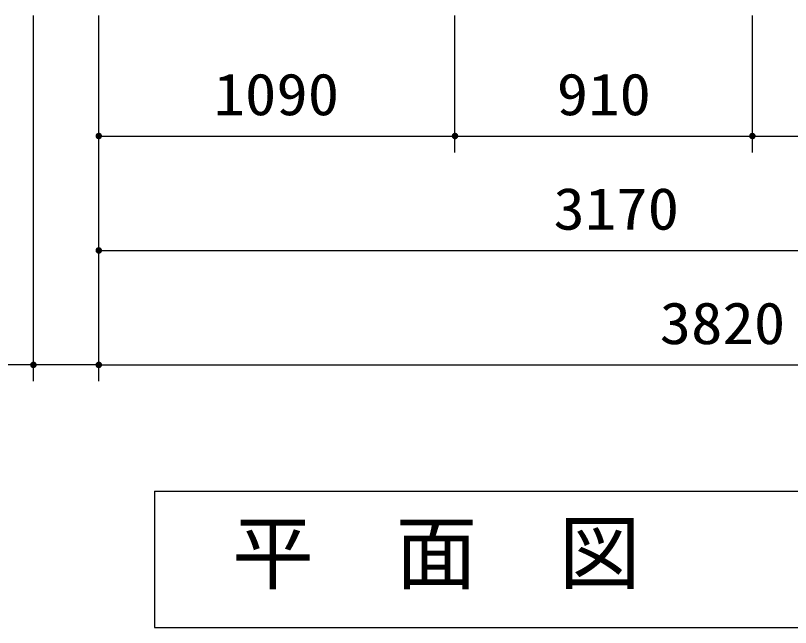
# Model space of a CAD drawing. Units: millimetres, scale not verified. Extents: x -14850 to 14850, y -10500 to 10500.
# Drawn here: x -10238 to -7866, y -2903 to -1032 of the extents above; entities that cross this region are included whole.
import ezdxf
from ezdxf.enums import TextEntityAlignment as Align

# ---------------------------------------------------------------- set-up
doc = ezdxf.new("R2010")
doc.units = ezdxf.units.MM
doc.header["$LTSCALE"] = 50
doc.layers.add('0-3_水管', color=3, linetype='Continuous', lineweight=25)
doc.layers.add('0-5_製作', color=5, linetype='Continuous', lineweight=25)
doc.styles.add('ＭＳ ゴシック', font='')
doc.styles.get('ＭＳ ゴシック').set_extended_font_data('MS Gothic')

msp = doc.modelspace()

# ---------------------------------------------------------------- linework, layer by layer
at = {"layer": '0-3_水管'}
for p, q in [((-9811.9, -2486.55), (-9811.9, -2903.22)), ((-9811.9, -2486.55), (-6478.57, -2486.55)), ((-9811.9, -2903.22), (-6478.57, -2903.22))]:
    msp.add_line(p, q, dxfattribs=at)
at = {"layer": '0-5_製作', "color": 2}
for p, q in [((-10182.75, -2150.06), (-10182.75, -1031.5)), ((-9982.75, -2150.06), (-9982.75, -1031.5)), ((-8892.75, -1450.06), (-8892.75, -1031.5)), ((-7982.75, -1450.06), (-7982.75, -1031.5)), ((-9982.75, -1400.06), (-8892.75, -1400.06)), ((-8892.75, -1400.06), (-7982.75, -1400.06)), ((-7982.75, -1400.06), (-7422.75, -1400.06)), ((-9982.75, -1750.06), (-6812.75, -1750.06)), ((-10182.75, -2100.06), (-10572.67, -2100.06)), ((-9982.75, -2100.06), (-10182.75, -2100.06)), ((-9982.75, -2100.06), (-6162.75, -2100.06))]:
    msp.add_line(p, q, dxfattribs=at)
at = {"layer": '0-5_製作'}
for points in [[(-9992.57, -1398.19), (-9982.75, -1400.06), (-9992.73, -1399.44)], [(-9992.26, -1396.97), (-9982.75, -1400.06), (-9992.57, -1398.19)], [(-9991.8, -1395.81), (-9982.75, -1400.06), (-9992.26, -1396.97)], [(-9991.19, -1394.71), (-9982.75, -1400.06), (-9991.8, -1395.81)], [(-9990.46, -1393.69), (-9982.75, -1400.06), (-9991.19, -1394.71)], [(-9989.6, -1392.77), (-9982.75, -1400.06), (-9990.46, -1393.69)], [(-9988.63, -1391.97), (-9982.75, -1400.06), (-9989.6, -1392.77)], [(-9987.57, -1391.3), (-9982.75, -1400.06), (-9988.63, -1391.97)], [(-9986.43, -1390.77), (-9982.75, -1400.06), (-9987.57, -1391.3)], [(-9985.24, -1390.38), (-9982.75, -1400.06), (-9986.43, -1390.77)], [(-9984, -1390.14), (-9982.75, -1400.06), (-9985.24, -1390.38)], [(-9984, -1390.14), (-9982.75, -1390.06), (-9982.75, -1400.06)], [(-9982.75, -1390.06), (-9972.75, -1400.06), (-9982.75, -1400.06)], [(-9982.12, -1390.08), (-9972.75, -1400.06), (-9982.75, -1390.06)], [(-9980.88, -1390.24), (-9972.75, -1400.06), (-9982.12, -1390.08)], [(-9979.66, -1390.55), (-9972.75, -1400.06), (-9980.88, -1390.24)], [(-9978.49, -1391.02), (-9972.75, -1400.06), (-9979.66, -1390.55)], [(-9977.39, -1391.62), (-9972.75, -1400.06), (-9978.49, -1391.02)], [(-9976.38, -1392.36), (-9972.75, -1400.06), (-9977.39, -1391.62)], [(-9975.46, -1393.22), (-9972.75, -1400.06), (-9976.38, -1392.36)], [(-9974.66, -1394.19), (-9972.75, -1400.06), (-9975.46, -1393.22)], [(-9973.99, -1395.25), (-9972.75, -1400.06), (-9974.66, -1394.19)], [(-9973.45, -1396.38), (-9972.75, -1400.06), (-9973.99, -1395.25)], [(-9973.07, -1397.58), (-9972.75, -1400.06), (-9973.45, -1396.38)], [(-9973.07, -1397.58), (-9972.83, -1398.81), (-9972.75, -1400.06)], [(-8902.57, -1398.19), (-8892.75, -1400.06), (-8902.73, -1399.44)], [(-8902.26, -1396.97), (-8892.75, -1400.06), (-8902.57, -1398.19)], [(-8901.8, -1395.81), (-8892.75, -1400.06), (-8902.26, -1396.97)], [(-8901.19, -1394.71), (-8892.75, -1400.06), (-8901.8, -1395.81)], [(-8900.46, -1393.69), (-8892.75, -1400.06), (-8901.19, -1394.71)], [(-8899.6, -1392.77), (-8892.75, -1400.06), (-8900.46, -1393.69)], [(-8898.63, -1391.97), (-8892.75, -1400.06), (-8899.6, -1392.77)], [(-8897.57, -1391.3), (-8892.75, -1400.06), (-8898.63, -1391.97)], [(-8896.43, -1390.77), (-8892.75, -1400.06), (-8897.57, -1391.3)], [(-8895.24, -1390.38), (-8892.75, -1400.06), (-8896.43, -1390.77)], [(-8894, -1390.14), (-8892.75, -1400.06), (-8895.24, -1390.38)], [(-8894, -1390.14), (-8892.75, -1390.06), (-8892.75, -1400.06)], [(-8892.75, -1390.06), (-8882.75, -1400.06), (-8892.75, -1400.06)], [(-8892.12, -1390.08), (-8882.75, -1400.06), (-8892.75, -1390.06)], [(-8890.88, -1390.24), (-8882.75, -1400.06), (-8892.12, -1390.08)], [(-8889.66, -1390.55), (-8882.75, -1400.06), (-8890.88, -1390.24)], [(-8888.49, -1391.02), (-8882.75, -1400.06), (-8889.66, -1390.55)], [(-8887.39, -1391.62), (-8882.75, -1400.06), (-8888.49, -1391.02)], [(-8886.38, -1392.36), (-8882.75, -1400.06), (-8887.39, -1391.62)], [(-8885.46, -1393.22), (-8882.75, -1400.06), (-8886.38, -1392.36)], [(-8884.66, -1394.19), (-8882.75, -1400.06), (-8885.46, -1393.22)], [(-8883.99, -1395.25), (-8882.75, -1400.06), (-8884.66, -1394.19)], [(-8883.45, -1396.38), (-8882.75, -1400.06), (-8883.99, -1395.25)], [(-8883.07, -1397.58), (-8882.75, -1400.06), (-8883.45, -1396.38)], [(-8883.07, -1397.58), (-8882.83, -1398.81), (-8882.75, -1400.06)], [(-7992.57, -1398.19), (-7982.75, -1400.06), (-7992.73, -1399.44)], [(-7992.26, -1396.97), (-7982.75, -1400.06), (-7992.57, -1398.19)], [(-7991.8, -1395.81), (-7982.75, -1400.06), (-7992.26, -1396.97)], [(-7991.19, -1394.71), (-7982.75, -1400.06), (-7991.8, -1395.81)], [(-7990.46, -1393.69), (-7982.75, -1400.06), (-7991.19, -1394.71)], [(-7989.6, -1392.77), (-7982.75, -1400.06), (-7990.46, -1393.69)], [(-7988.63, -1391.97), (-7982.75, -1400.06), (-7989.6, -1392.77)], [(-7987.57, -1391.3), (-7982.75, -1400.06), (-7988.63, -1391.97)], [(-7986.43, -1390.77), (-7982.75, -1400.06), (-7987.57, -1391.3)], [(-7985.24, -1390.38), (-7982.75, -1400.06), (-7986.43, -1390.77)], [(-7984, -1390.14), (-7982.75, -1400.06), (-7985.24, -1390.38)], [(-7984, -1390.14), (-7982.75, -1390.06), (-7982.75, -1400.06)], [(-7982.75, -1390.06), (-7972.75, -1400.06), (-7982.75, -1400.06)], [(-7982.12, -1390.08), (-7972.75, -1400.06), (-7982.75, -1390.06)], [(-7980.88, -1390.24), (-7972.75, -1400.06), (-7982.12, -1390.08)], [(-7979.66, -1390.55), (-7972.75, -1400.06), (-7980.88, -1390.24)], [(-7978.49, -1391.02), (-7972.75, -1400.06), (-7979.66, -1390.55)], [(-7977.39, -1391.62), (-7972.75, -1400.06), (-7978.49, -1391.02)], [(-7976.38, -1392.36), (-7972.75, -1400.06), (-7977.39, -1391.62)], [(-7975.46, -1393.22), (-7972.75, -1400.06), (-7976.38, -1392.36)], [(-7974.66, -1394.19), (-7972.75, -1400.06), (-7975.46, -1393.22)], [(-7973.99, -1395.25), (-7972.75, -1400.06), (-7974.66, -1394.19)], [(-7973.45, -1396.38), (-7972.75, -1400.06), (-7973.99, -1395.25)], [(-7973.07, -1397.58), (-7972.75, -1400.06), (-7973.45, -1396.38)], [(-7973.07, -1397.58), (-7972.83, -1398.81), (-7972.75, -1400.06)], [(-9992.73, -1399.44), (-9982.75, -1400.06), (-9992.75, -1400.06)], [(-9992.75, -1400.06), (-9992.44, -1402.55), (-9992.67, -1401.32)], [(-9992.75, -1400.06), (-9992.05, -1403.74), (-9992.44, -1402.55)], [(-9982.75, -1400.06), (-9992.05, -1403.74), (-9992.75, -1400.06)], [(-9982.75, -1400.06), (-9991.51, -1404.88), (-9992.05, -1403.74)], [(-9982.75, -1400.06), (-9990.84, -1405.94), (-9991.51, -1404.88)], [(-9982.75, -1400.06), (-9990.04, -1406.91), (-9990.84, -1405.94)], [(-9982.75, -1400.06), (-9989.13, -1407.77), (-9990.04, -1406.91)], [(-9982.75, -1400.06), (-9988.11, -1408.51), (-9989.13, -1407.77)], [(-9982.75, -1400.06), (-9987.01, -1409.11), (-9988.11, -1408.51)], [(-9982.75, -1400.06), (-9985.84, -1409.57), (-9987.01, -1409.11)], [(-9982.75, -1400.06), (-9984.63, -1409.89), (-9985.84, -1409.57)], [(-9982.75, -1400.06), (-9983.38, -1410.04), (-9984.63, -1409.89)], [(-9982.75, -1400.06), (-9982.75, -1410.06), (-9983.38, -1410.04)], [(-9982.75, -1400.06), (-9981.5, -1409.98), (-9982.75, -1410.06)], [(-9982.75, -1400.06), (-9980.26, -1409.75), (-9981.5, -1409.98)], [(-9972.75, -1400.06), (-9980.26, -1409.75), (-9982.75, -1400.06)], [(-9972.75, -1400.06), (-9979.07, -1409.36), (-9980.26, -1409.75)], [(-9972.75, -1400.06), (-9977.93, -1408.83), (-9979.07, -1409.36)], [(-9972.75, -1400.06), (-9976.87, -1408.15), (-9977.93, -1408.83)], [(-9972.75, -1400.06), (-9975.91, -1407.35), (-9976.87, -1408.15)], [(-9972.75, -1400.06), (-9975.05, -1406.44), (-9975.91, -1407.35)], [(-9972.75, -1400.06), (-9974.31, -1405.42), (-9975.05, -1406.44)], [(-9972.75, -1400.06), (-9973.7, -1404.32), (-9974.31, -1405.42)], [(-9972.75, -1400.06), (-9973.24, -1403.15), (-9973.7, -1404.32)], [(-9972.75, -1400.06), (-9972.93, -1401.94), (-9973.24, -1403.15)], [(-9972.75, -1400.06), (-9972.77, -1400.69), (-9972.93, -1401.94)], [(-8902.73, -1399.44), (-8892.75, -1400.06), (-8902.75, -1400.06)], [(-8902.75, -1400.06), (-8902.44, -1402.55), (-8902.67, -1401.32)], [(-8902.75, -1400.06), (-8902.05, -1403.74), (-8902.44, -1402.55)], [(-8892.75, -1400.06), (-8902.05, -1403.74), (-8902.75, -1400.06)], [(-8892.75, -1400.06), (-8901.51, -1404.88), (-8902.05, -1403.74)], [(-8892.75, -1400.06), (-8900.84, -1405.94), (-8901.51, -1404.88)], [(-8892.75, -1400.06), (-8900.04, -1406.91), (-8900.84, -1405.94)], [(-8892.75, -1400.06), (-8899.13, -1407.77), (-8900.04, -1406.91)], [(-8892.75, -1400.06), (-8898.11, -1408.51), (-8899.13, -1407.77)], [(-8892.75, -1400.06), (-8897.01, -1409.11), (-8898.11, -1408.51)], [(-8892.75, -1400.06), (-8895.84, -1409.57), (-8897.01, -1409.11)], [(-8892.75, -1400.06), (-8894.63, -1409.89), (-8895.84, -1409.57)], [(-8892.75, -1400.06), (-8893.38, -1410.04), (-8894.63, -1409.89)], [(-8892.75, -1400.06), (-8892.75, -1410.06), (-8893.38, -1410.04)], [(-8892.75, -1400.06), (-8891.5, -1409.98), (-8892.75, -1410.06)], [(-8892.75, -1400.06), (-8890.26, -1409.75), (-8891.5, -1409.98)], [(-8882.75, -1400.06), (-8890.26, -1409.75), (-8892.75, -1400.06)], [(-8882.75, -1400.06), (-8889.07, -1409.36), (-8890.26, -1409.75)], [(-8882.75, -1400.06), (-8887.93, -1408.83), (-8889.07, -1409.36)], [(-8882.75, -1400.06), (-8886.87, -1408.15), (-8887.93, -1408.83)], [(-8882.75, -1400.06), (-8885.91, -1407.35), (-8886.87, -1408.15)], [(-8882.75, -1400.06), (-8885.05, -1406.44), (-8885.91, -1407.35)], [(-8882.75, -1400.06), (-8884.31, -1405.42), (-8885.05, -1406.44)], [(-8882.75, -1400.06), (-8883.7, -1404.32), (-8884.31, -1405.42)], [(-8882.75, -1400.06), (-8883.24, -1403.15), (-8883.7, -1404.32)], [(-8882.75, -1400.06), (-8882.93, -1401.94), (-8883.24, -1403.15)], [(-8882.75, -1400.06), (-8882.77, -1400.69), (-8882.93, -1401.94)], [(-7992.73, -1399.44), (-7982.75, -1400.06), (-7992.75, -1400.06)], [(-7992.75, -1400.06), (-7992.44, -1402.55), (-7992.67, -1401.32)], [(-7992.75, -1400.06), (-7992.05, -1403.74), (-7992.44, -1402.55)], [(-7982.75, -1400.06), (-7992.05, -1403.74), (-7992.75, -1400.06)], [(-7982.75, -1400.06), (-7991.51, -1404.88), (-7992.05, -1403.74)], [(-7982.75, -1400.06), (-7990.84, -1405.94), (-7991.51, -1404.88)], [(-7982.75, -1400.06), (-7990.04, -1406.91), (-7990.84, -1405.94)], [(-7982.75, -1400.06), (-7989.13, -1407.77), (-7990.04, -1406.91)], [(-7982.75, -1400.06), (-7988.11, -1408.51), (-7989.13, -1407.77)], [(-7982.75, -1400.06), (-7987.01, -1409.11), (-7988.11, -1408.51)], [(-7982.75, -1400.06), (-7985.84, -1409.57), (-7987.01, -1409.11)], [(-7982.75, -1400.06), (-7984.63, -1409.89), (-7985.84, -1409.57)], [(-7982.75, -1400.06), (-7983.38, -1410.04), (-7984.63, -1409.89)], [(-7982.75, -1400.06), (-7982.75, -1410.06), (-7983.38, -1410.04)], [(-7982.75, -1400.06), (-7981.5, -1409.98), (-7982.75, -1410.06)], [(-7982.75, -1400.06), (-7980.26, -1409.75), (-7981.5, -1409.98)], [(-7972.75, -1400.06), (-7980.26, -1409.75), (-7982.75, -1400.06)], [(-7972.75, -1400.06), (-7979.07, -1409.36), (-7980.26, -1409.75)], [(-7972.75, -1400.06), (-7977.93, -1408.83), (-7979.07, -1409.36)], [(-7972.75, -1400.06), (-7976.87, -1408.15), (-7977.93, -1408.83)], [(-7972.75, -1400.06), (-7975.91, -1407.35), (-7976.87, -1408.15)], [(-7972.75, -1400.06), (-7975.05, -1406.44), (-7975.91, -1407.35)], [(-7972.75, -1400.06), (-7974.31, -1405.42), (-7975.05, -1406.44)], [(-7972.75, -1400.06), (-7973.7, -1404.32), (-7974.31, -1405.42)], [(-7972.75, -1400.06), (-7973.24, -1403.15), (-7973.7, -1404.32)], [(-7972.75, -1400.06), (-7972.93, -1401.94), (-7973.24, -1403.15)], [(-7972.75, -1400.06), (-7972.77, -1400.69), (-7972.93, -1401.94)], [(-9992.73, -1749.44), (-9982.75, -1750.06), (-9992.75, -1750.06)], [(-9992.75, -1750.06), (-9992.44, -1752.55), (-9992.67, -1751.32)], [(-9992.75, -1750.06), (-9992.05, -1753.74), (-9992.44, -1752.55)], [(-9982.75, -1750.06), (-9992.05, -1753.74), (-9992.75, -1750.06)], [(-9992.57, -1748.19), (-9982.75, -1750.06), (-9992.73, -1749.44)], [(-9992.26, -1746.97), (-9982.75, -1750.06), (-9992.57, -1748.19)], [(-9991.8, -1745.81), (-9982.75, -1750.06), (-9992.26, -1746.97)], [(-9982.75, -1750.06), (-9991.51, -1754.88), (-9992.05, -1753.74)], [(-9991.19, -1744.71), (-9982.75, -1750.06), (-9991.8, -1745.81)], [(-9982.75, -1750.06), (-9990.84, -1755.94), (-9991.51, -1754.88)], [(-9990.46, -1743.69), (-9982.75, -1750.06), (-9991.19, -1744.71)], [(-9982.75, -1750.06), (-9990.04, -1756.91), (-9990.84, -1755.94)], [(-9989.6, -1742.77), (-9982.75, -1750.06), (-9990.46, -1743.69)], [(-9982.75, -1750.06), (-9989.13, -1757.77), (-9990.04, -1756.91)], [(-9988.63, -1741.97), (-9982.75, -1750.06), (-9989.6, -1742.77)], [(-9982.75, -1750.06), (-9988.11, -1758.51), (-9989.13, -1757.77)], [(-9987.57, -1741.3), (-9982.75, -1750.06), (-9988.63, -1741.97)], [(-9982.75, -1750.06), (-9987.01, -1759.11), (-9988.11, -1758.51)], [(-9986.43, -1740.77), (-9982.75, -1750.06), (-9987.57, -1741.3)], [(-9982.75, -1750.06), (-9985.84, -1759.57), (-9987.01, -1759.11)], [(-9985.24, -1740.38), (-9982.75, -1750.06), (-9986.43, -1740.77)], [(-9982.75, -1750.06), (-9984.63, -1759.89), (-9985.84, -1759.57)], [(-9984, -1740.14), (-9982.75, -1750.06), (-9985.24, -1740.38)], [(-9982.75, -1750.06), (-9983.38, -1760.04), (-9984.63, -1759.89)], [(-9984, -1740.14), (-9982.75, -1740.06), (-9982.75, -1750.06)], [(-9982.75, -1750.06), (-9982.75, -1760.06), (-9983.38, -1760.04)], [(-9982.75, -1740.06), (-9972.75, -1750.06), (-9982.75, -1750.06)], [(-9982.12, -1740.08), (-9972.75, -1750.06), (-9982.75, -1740.06)], [(-9982.75, -1750.06), (-9981.5, -1759.98), (-9982.75, -1760.06)], [(-9982.75, -1750.06), (-9980.26, -1759.75), (-9981.5, -1759.98)], [(-9972.75, -1750.06), (-9980.26, -1759.75), (-9982.75, -1750.06)], [(-9980.88, -1740.24), (-9972.75, -1750.06), (-9982.12, -1740.08)], [(-9979.66, -1740.55), (-9972.75, -1750.06), (-9980.88, -1740.24)], [(-9972.75, -1750.06), (-9979.07, -1759.36), (-9980.26, -1759.75)], [(-9978.49, -1741.02), (-9972.75, -1750.06), (-9979.66, -1740.55)], [(-9972.75, -1750.06), (-9977.93, -1758.83), (-9979.07, -1759.36)], [(-9977.39, -1741.62), (-9972.75, -1750.06), (-9978.49, -1741.02)], [(-9972.75, -1750.06), (-9976.87, -1758.15), (-9977.93, -1758.83)], [(-9976.38, -1742.36), (-9972.75, -1750.06), (-9977.39, -1741.62)], [(-9972.75, -1750.06), (-9975.91, -1757.35), (-9976.87, -1758.15)], [(-9975.46, -1743.22), (-9972.75, -1750.06), (-9976.38, -1742.36)], [(-9972.75, -1750.06), (-9975.05, -1756.44), (-9975.91, -1757.35)], [(-9974.66, -1744.19), (-9972.75, -1750.06), (-9975.46, -1743.22)], [(-9972.75, -1750.06), (-9974.31, -1755.42), (-9975.05, -1756.44)], [(-9973.99, -1745.25), (-9972.75, -1750.06), (-9974.66, -1744.19)], [(-9972.75, -1750.06), (-9973.7, -1754.32), (-9974.31, -1755.42)], [(-9973.45, -1746.38), (-9972.75, -1750.06), (-9973.99, -1745.25)], [(-9972.75, -1750.06), (-9973.24, -1753.15), (-9973.7, -1754.32)], [(-9973.07, -1747.58), (-9972.75, -1750.06), (-9973.45, -1746.38)], [(-9972.75, -1750.06), (-9972.93, -1751.94), (-9973.24, -1753.15)], [(-9973.07, -1747.58), (-9972.83, -1748.81), (-9972.75, -1750.06)], [(-9972.75, -1750.06), (-9972.77, -1750.69), (-9972.93, -1751.94)], [(-10192.73, -2099.44), (-10182.75, -2100.06), (-10192.75, -2100.06)], [(-10192.75, -2100.06), (-10192.05, -2103.74), (-10192.67, -2101.32)], [(-10192.75, -2100.06), (-10191.51, -2104.88), (-10192.05, -2103.74)], [(-10182.75, -2100.06), (-10191.51, -2104.88), (-10192.75, -2100.06)], [(-10192.57, -2098.19), (-10182.75, -2100.06), (-10192.73, -2099.44)], [(-10192.67, -2101.32), (-10192.05, -2103.74), (-10192.44, -2102.55)], [(-10192.26, -2096.97), (-10182.75, -2100.06), (-10192.57, -2098.19)], [(-10191.8, -2095.81), (-10182.75, -2100.06), (-10192.26, -2096.97)], [(-10191.19, -2094.71), (-10182.75, -2100.06), (-10191.8, -2095.81)], [(-10182.75, -2100.06), (-10190.84, -2105.94), (-10191.51, -2104.88)], [(-10190.46, -2093.69), (-10182.75, -2100.06), (-10191.19, -2094.71)], [(-10182.75, -2100.06), (-10190.04, -2106.91), (-10190.84, -2105.94)], [(-10189.6, -2092.77), (-10182.75, -2100.06), (-10190.46, -2093.69)], [(-10182.75, -2100.06), (-10189.13, -2107.77), (-10190.04, -2106.91)], [(-10188.63, -2091.97), (-10182.75, -2100.06), (-10189.6, -2092.77)], [(-10182.75, -2100.06), (-10188.11, -2108.51), (-10189.13, -2107.77)], [(-10187.57, -2091.3), (-10182.75, -2100.06), (-10188.63, -2091.97)], [(-10182.75, -2100.06), (-10187.01, -2109.11), (-10188.11, -2108.51)], [(-10186.43, -2090.77), (-10182.75, -2100.06), (-10187.57, -2091.3)], [(-10182.75, -2100.06), (-10185.84, -2109.57), (-10187.01, -2109.11)], [(-10185.24, -2090.38), (-10182.75, -2100.06), (-10186.43, -2090.77)], [(-10182.75, -2100.06), (-10184.63, -2109.89), (-10185.84, -2109.57)], [(-10184, -2090.14), (-10182.75, -2100.06), (-10185.24, -2090.38)], [(-10182.75, -2100.06), (-10183.38, -2110.04), (-10184.63, -2109.89)], [(-10184, -2090.14), (-10182.75, -2090.06), (-10182.75, -2100.06)], [(-10182.75, -2100.06), (-10182.75, -2110.06), (-10183.38, -2110.04)], [(-10182.75, -2090.06), (-10172.75, -2100.06), (-10182.75, -2100.06)], [(-10182.12, -2090.08), (-10172.75, -2100.06), (-10182.75, -2090.06)], [(-10182.75, -2100.06), (-10181.5, -2109.98), (-10182.75, -2110.06)], [(-10182.75, -2100.06), (-10180.26, -2109.75), (-10181.5, -2109.98)], [(-10172.75, -2100.06), (-10180.26, -2109.75), (-10182.75, -2100.06)], [(-10180.88, -2090.24), (-10172.75, -2100.06), (-10182.12, -2090.08)], [(-10179.66, -2090.55), (-10172.75, -2100.06), (-10180.88, -2090.24)], [(-10172.75, -2100.06), (-10179.07, -2109.36), (-10180.26, -2109.75)], [(-10178.49, -2091.02), (-10172.75, -2100.06), (-10179.66, -2090.55)], [(-10172.75, -2100.06), (-10177.93, -2108.83), (-10179.07, -2109.36)], [(-10177.39, -2091.62), (-10172.75, -2100.06), (-10178.49, -2091.02)], [(-10172.75, -2100.06), (-10176.87, -2108.15), (-10177.93, -2108.83)], [(-10176.38, -2092.36), (-10172.75, -2100.06), (-10177.39, -2091.62)], [(-10172.75, -2100.06), (-10175.91, -2107.35), (-10176.87, -2108.15)], [(-10175.46, -2093.22), (-10172.75, -2100.06), (-10176.38, -2092.36)], [(-10172.75, -2100.06), (-10175.05, -2106.44), (-10175.91, -2107.35)], [(-10174.66, -2094.19), (-10172.75, -2100.06), (-10175.46, -2093.22)], [(-10172.75, -2100.06), (-10174.31, -2105.42), (-10175.05, -2106.44)], [(-10173.99, -2095.25), (-10172.75, -2100.06), (-10174.66, -2094.19)], [(-10172.75, -2100.06), (-10173.7, -2104.32), (-10174.31, -2105.42)], [(-10173.45, -2096.38), (-10172.75, -2100.06), (-10173.99, -2095.25)], [(-10172.75, -2100.06), (-10173.24, -2103.15), (-10173.7, -2104.32)], [(-10173.45, -2096.38), (-10172.83, -2098.81), (-10172.75, -2100.06)], [(-10173.07, -2097.58), (-10172.83, -2098.81), (-10173.45, -2096.38)], [(-10172.75, -2100.06), (-10172.93, -2101.94), (-10173.24, -2103.15)], [(-10172.75, -2100.06), (-10172.77, -2100.69), (-10172.93, -2101.94)], [(-9992.73, -2099.44), (-9982.75, -2100.06), (-9992.75, -2100.06)], [(-9992.75, -2100.06), (-9992.05, -2103.74), (-9992.67, -2101.32)], [(-9992.75, -2100.06), (-9991.51, -2104.88), (-9992.05, -2103.74)], [(-9982.75, -2100.06), (-9991.51, -2104.88), (-9992.75, -2100.06)], [(-9992.57, -2098.19), (-9982.75, -2100.06), (-9992.73, -2099.44)], [(-9992.67, -2101.32), (-9992.05, -2103.74), (-9992.44, -2102.55)], [(-9992.26, -2096.97), (-9982.75, -2100.06), (-9992.57, -2098.19)], [(-9991.8, -2095.81), (-9982.75, -2100.06), (-9992.26, -2096.97)], [(-9991.19, -2094.71), (-9982.75, -2100.06), (-9991.8, -2095.81)], [(-9982.75, -2100.06), (-9990.84, -2105.94), (-9991.51, -2104.88)], [(-9990.46, -2093.69), (-9982.75, -2100.06), (-9991.19, -2094.71)], [(-9982.75, -2100.06), (-9990.04, -2106.91), (-9990.84, -2105.94)], [(-9989.6, -2092.77), (-9982.75, -2100.06), (-9990.46, -2093.69)], [(-9982.75, -2100.06), (-9989.13, -2107.77), (-9990.04, -2106.91)], [(-9988.63, -2091.97), (-9982.75, -2100.06), (-9989.6, -2092.77)], [(-9982.75, -2100.06), (-9988.11, -2108.51), (-9989.13, -2107.77)], [(-9987.57, -2091.3), (-9982.75, -2100.06), (-9988.63, -2091.97)], [(-9982.75, -2100.06), (-9987.01, -2109.11), (-9988.11, -2108.51)], [(-9986.43, -2090.77), (-9982.75, -2100.06), (-9987.57, -2091.3)], [(-9982.75, -2100.06), (-9985.84, -2109.57), (-9987.01, -2109.11)], [(-9985.24, -2090.38), (-9982.75, -2100.06), (-9986.43, -2090.77)], [(-9982.75, -2100.06), (-9984.63, -2109.89), (-9985.84, -2109.57)], [(-9984, -2090.14), (-9982.75, -2100.06), (-9985.24, -2090.38)], [(-9982.75, -2100.06), (-9983.38, -2110.04), (-9984.63, -2109.89)], [(-9984, -2090.14), (-9982.75, -2090.06), (-9982.75, -2100.06)], [(-9982.75, -2100.06), (-9982.75, -2110.06), (-9983.38, -2110.04)], [(-9982.75, -2090.06), (-9972.75, -2100.06), (-9982.75, -2100.06)], [(-9982.12, -2090.08), (-9972.75, -2100.06), (-9982.75, -2090.06)], [(-9982.75, -2100.06), (-9981.5, -2109.98), (-9982.75, -2110.06)], [(-9982.75, -2100.06), (-9980.26, -2109.75), (-9981.5, -2109.98)], [(-9972.75, -2100.06), (-9980.26, -2109.75), (-9982.75, -2100.06)], [(-9980.88, -2090.24), (-9972.75, -2100.06), (-9982.12, -2090.08)], [(-9979.66, -2090.55), (-9972.75, -2100.06), (-9980.88, -2090.24)], [(-9972.75, -2100.06), (-9979.07, -2109.36), (-9980.26, -2109.75)], [(-9978.49, -2091.02), (-9972.75, -2100.06), (-9979.66, -2090.55)], [(-9972.75, -2100.06), (-9977.93, -2108.83), (-9979.07, -2109.36)], [(-9977.39, -2091.62), (-9972.75, -2100.06), (-9978.49, -2091.02)], [(-9972.75, -2100.06), (-9976.87, -2108.15), (-9977.93, -2108.83)], [(-9976.38, -2092.36), (-9972.75, -2100.06), (-9977.39, -2091.62)], [(-9972.75, -2100.06), (-9975.91, -2107.35), (-9976.87, -2108.15)], [(-9975.46, -2093.22), (-9972.75, -2100.06), (-9976.38, -2092.36)], [(-9972.75, -2100.06), (-9975.05, -2106.44), (-9975.91, -2107.35)], [(-9974.66, -2094.19), (-9972.75, -2100.06), (-9975.46, -2093.22)], [(-9972.75, -2100.06), (-9974.31, -2105.42), (-9975.05, -2106.44)], [(-9973.99, -2095.25), (-9972.75, -2100.06), (-9974.66, -2094.19)], [(-9972.75, -2100.06), (-9973.7, -2104.32), (-9974.31, -2105.42)], [(-9973.45, -2096.38), (-9972.75, -2100.06), (-9973.99, -2095.25)], [(-9972.75, -2100.06), (-9973.24, -2103.15), (-9973.7, -2104.32)], [(-9973.45, -2096.38), (-9972.83, -2098.81), (-9972.75, -2100.06)], [(-9973.07, -2097.58), (-9972.83, -2098.81), (-9973.45, -2096.38)], [(-9972.75, -2100.06), (-9972.93, -2101.94), (-9973.24, -2103.15)], [(-9972.75, -2100.06), (-9972.77, -2100.69), (-9972.93, -2101.94)]]:
    msp.add_solid(points, dxfattribs=at)

# ---------------------------------------------------------------- texts
at = {"layer": '0-3_水管', "color": 4, "style": 'ＭＳ ゴシック'}
msp.add_text('平\u3000面\u3000図', height=183.3, dxfattribs=at).set_placement((-9574.92, -2821.59), align=Align.BOTTOM_LEFT)
at = {"layer": '0-5_製作', "color": 4, "style": 'ＭＳ ゴシック', "width": 1.1}
for s, p in [('1090', (-9631.5, -1375.06)), ('910', (-8581.5, -1375.06)), ('3170', (-8591.5, -1725.06)), ('3820', (-8266.5, -2075.06))]:
    msp.add_text(s, height=128.4, dxfattribs=at).set_placement(p, align=Align.BOTTOM_LEFT)

doc.saveas('drawing.dxf')
